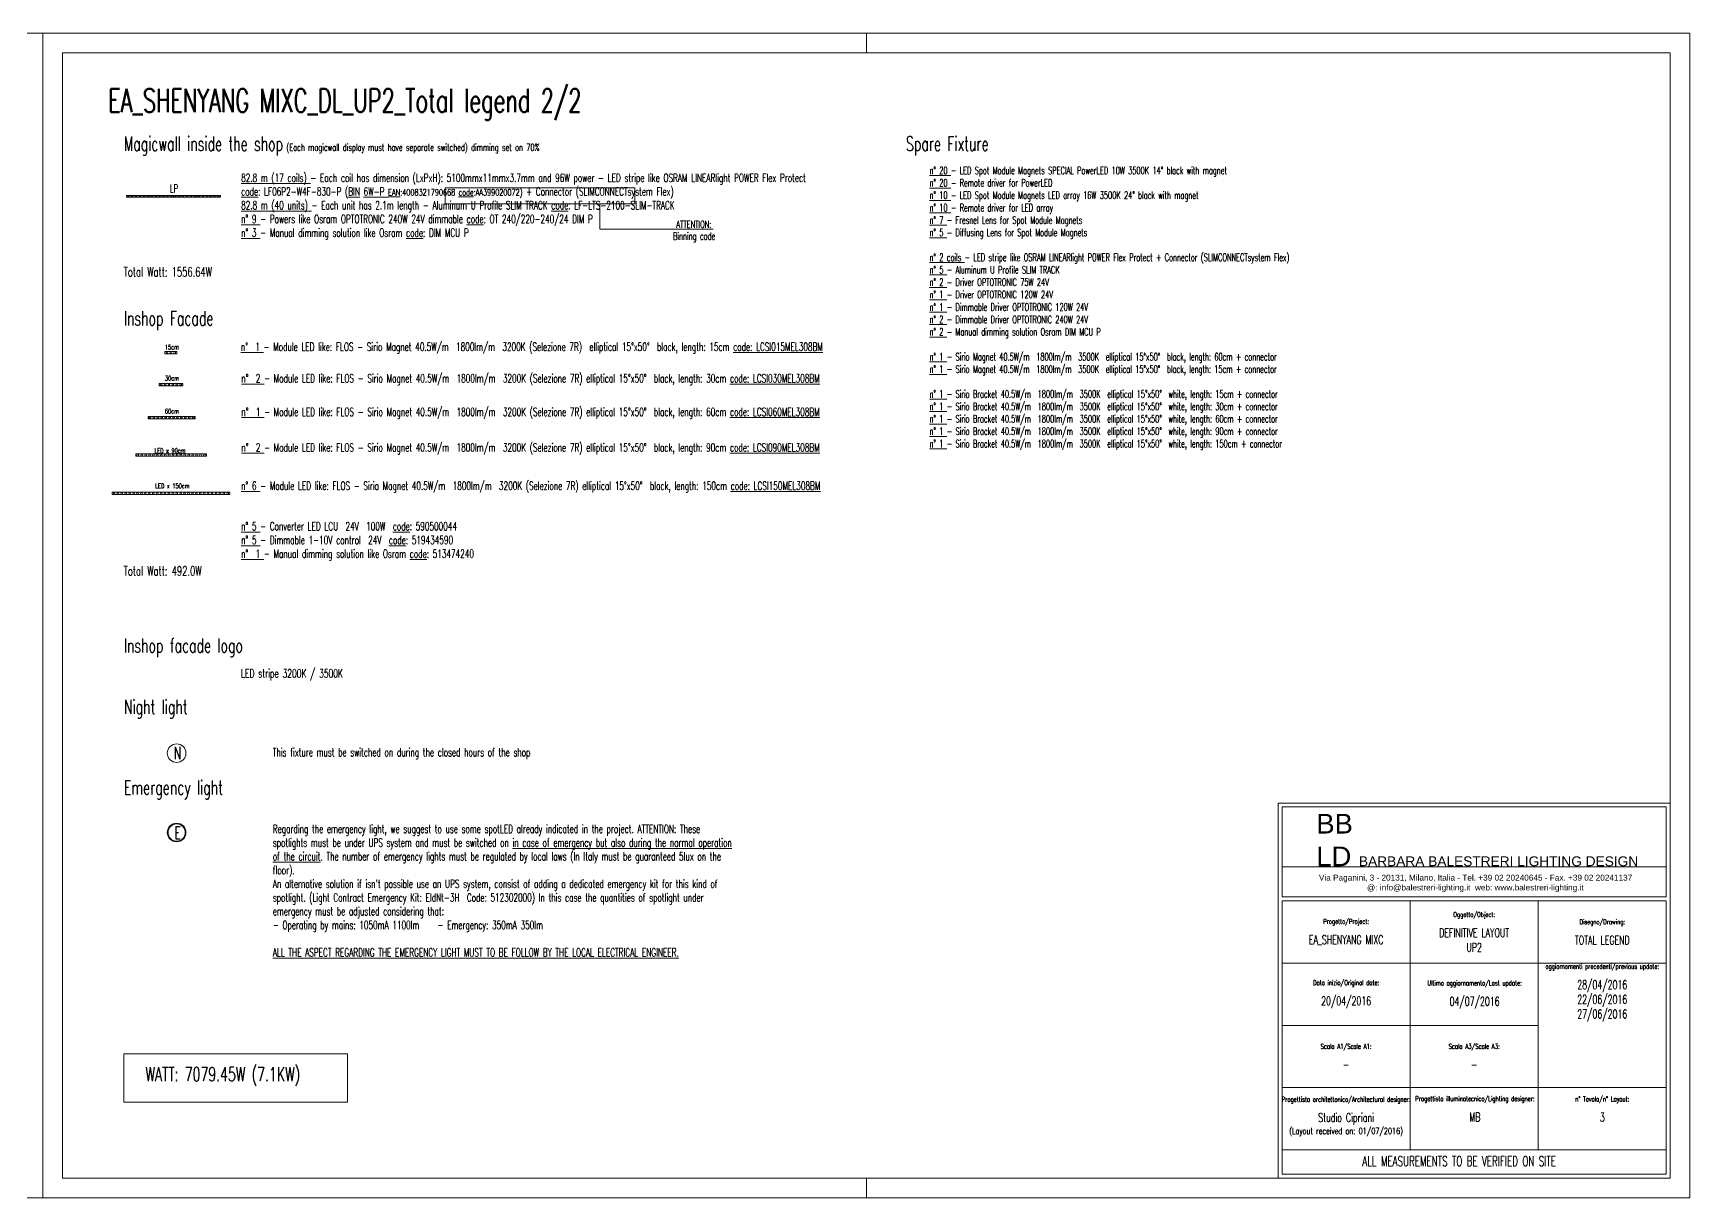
# Model space of a CAD drawing. Header units: millimetres. Extents: x 1734 to 22014, y 983 to 3953.
# Drawn here: x 8021 to 10134, y 983 to 2468 of the extents above; entities that cross this region are included whole.
import ezdxf

# ---------------------------------------------------------------- set-up
doc = ezdxf.new("R2010")
doc.units = ezdxf.units.MM
doc.linetypes.add('PUNTO2', pattern=[0.125, 0, -0.125])
doc.layers.add('LD_beam', color=240, linetype='Continuous')
doc.layers.add('LD_quote', color=242, linetype='Continuous')
doc.layers.add('LD_light', color=240, linetype='Continuous', lineweight=5)
doc.layers.add('LD_text', color=7, linetype='Continuous', lineweight=9)
doc.styles.add('SIMPLEX', font='SIMPLEX.SHX', dxfattribs={"width": 0.65})
doc.styles.get("Standard").update_dxf_attribs({"font": 'Arial.ttf'})

# ---------------------------------------------------------------- blocks, each defined once
blk = doc.blocks.new('a3')
at = {"layer": 'LD_text'}
for p, q in [((0, 0), (0, -25)), ((0, -1485), (0, -1460))]:
    blk.add_line(p, q, dxfattribs=at)
for points in [[(-1050, 0), (1050, 0), (1050, -1485), (-1050, -1485)], [(-1025, -25), (1025, -25), (1025, -1460), (-1025, -1460)]]:
    blk.add_lwpolyline(points, close=True, dxfattribs=at)
blk = doc.blocks.new('modulo di protect')
at = {"layer": 'LD_light'}
h = blk.add_hatch(color=256, dxfattribs=at)
h.dxf.hatch_style = 1
h.paths.add_polyline_path([(-13.5, 0.15), (-14, 0.15), (-14, -0.15), (-13.5, -0.15)])
h = blk.add_hatch(color=256, dxfattribs=at)
h.dxf.hatch_style = 1
h.paths.add_polyline_path([(-11, 0.15), (-11.5, 0.15), (-11.5, -0.15), (-11, -0.15)])
h = blk.add_hatch(color=256, dxfattribs=at)
h.dxf.hatch_style = 1
h.paths.add_polyline_path([(-8.5, 0.15), (-9, 0.15), (-9, -0.15), (-8.5, -0.15)])
h = blk.add_hatch(color=256, dxfattribs=at)
h.dxf.hatch_style = 1
h.paths.add_polyline_path([(-6, 0.15), (-6.5, 0.15), (-6.5, -0.15), (-6, -0.15)])
h = blk.add_hatch(color=256, dxfattribs=at)
h.dxf.hatch_style = 1
h.paths.add_polyline_path([(-3.5, 0.15), (-4, 0.15), (-4, -0.15), (-3.5, -0.15)])
h = blk.add_hatch(color=256, dxfattribs=at)
h.dxf.hatch_style = 1
h.paths.add_polyline_path([(-1, 0.15), (-1.5, 0.15), (-1.5, -0.15), (-1, -0.15)])
for p, q in [((-15, 0.55), (0, 0.55)), ((-15, 0.55), (-15, -0.55)), ((-15, 0.4), (0, 0.4)), ((-15, -0.4), (0, -0.4))]:
    blk.add_line(p, q, dxfattribs=at)
for points in [[(-15, 0.55), (0, 0.55), (0, -0.55), (-15, -0.55)], [(-14, 0.15), (-13.5, 0.15), (-13.5, -0.15), (-14, -0.15)], [(-11.5, 0.15), (-11, 0.15), (-11, -0.15), (-11.5, -0.15)], [(-9, 0.15), (-8.5, 0.15), (-8.5, -0.15), (-9, -0.15)], [(-6.5, 0.15), (-6, 0.15), (-6, -0.15), (-6.5, -0.15)], [(-4, 0.15), (-3.5, 0.15), (-3.5, -0.15), (-4, -0.15)], [(-1.5, 0.15), (-1, 0.15), (-1, -0.15), (-1.5, -0.15)]]:
    blk.add_lwpolyline(points, close=True, dxfattribs=at)
blk = doc.blocks.new('*U98')
at = {"layer": 'LD_beam', "extrusion": (0, 7.84915e-09, 1), "xscale": 2, "yscale": 2, "zscale": 2}
blk.add_blockref('modulo di protect', (30, 0), dxfattribs=at)
blk = doc.blocks.new('*U99')
at = {"layer": 'LD_light', "color": 0, "linetype": 'ByBlock', "lineweight": -2}
for p in [(0, 0), (30, 0), (60, 0), (90, 0)]:
    blk.add_blockref('*U98', p, dxfattribs=at)
blk = doc.blocks.new('bin atention')
at = {"layer": 'LD_text', "color": 240}
for p, q in [((458.7, 36.5, 0), (458.7, 4, 0)), ((458.7, 4), (603.4, 4))]:
    blk.add_line(p, q, dxfattribs=at)
at = {"layer": 'LD_text', "color": 240, "elevation": 0}
blk.add_lwpolyline([(261.8, 57), (503.3, 57), (503.3, 36.5), (261.8, 36.5)], close=True, dxfattribs=at)
at = {"layer": 'LD_text', "color": 240, "insert": (489.3, 14.8), "char_height": 9, "width": 181.647, "attachment_point": 1, "style": 'SIMPLEX'}
blk.add_mtext('\\pi67.005,t68.22;{\\LATTENTION}:{\\C256; \\P\\pi62.966,t64.181;Binning code}', dxfattribs=at)
blk = doc.blocks.new('cartiglio')
at = {"layer": 'LD_text'}
for p, q in [((-2609.315, 6536.785), (-2619.115, 6536.785)), ((-2615.848, 6529.57), (-2615.848, 6535.921)), ((-2612.582, 6529.57), (-2612.582, 6535.921)), ((-2609.315, 6534.333), (-2619.115, 6534.333)), ((-2612.582, 6532.745), (-2619.115, 6532.745)), ((-2609.315, 6531.158), (-2619.115, 6531.158)), ((-2619.115, 6529.57), (-2609.315, 6529.57))]:
    blk.add_line(p, q, dxfattribs=at)
for points in [[(-2619.215, 6538.413), (-2609.215, 6538.413), (-2609.215, 6528.846), (-2619.215, 6528.846)], [(-2619.115, 6536.021), (-2609.315, 6536.021), (-2609.315, 6538.313), (-2619.115, 6538.313)], [(-2619.115, 6535.921), (-2609.315, 6535.921), (-2609.315, 6528.946), (-2619.115, 6528.946)]]:
    blk.add_lwpolyline(points, close=True, dxfattribs=at)
at = {"layer": 'LD_text', "attachment_point": 1}
for s, width, insert, char_height in [('{\\H2x;BB\\PLD}  BARBARA BALESTRERI LIGHTING DESIGN', 9.75664, (-2618.24, 6538.137), 0.25), ('\\pi0.94127;Via Paganini, 3 - 20131, Milano, Italia - Tel. +39 02 20240645 - Fax. +39 02 20241137\\P\\pi2.166;@: info@balestreri-lighting.it  web: www.balestreri-lighting.it', 9.8, (-2619.115, 6536.586), 0.15)]:
    blk.add_mtext_dynamic_manual_height_columns(s, width=width, gutter_width=1, heights=[0], dxfattribs=dict(at, insert=insert, char_height=char_height))
at = {"layer": 'LD_text', "insert": (-2619.115, 6529.406), "char_height": 0.25, "width": 9.8, "attachment_point": 1, "style": 'SIMPLEX'}
blk.add_mtext('\\pi2.0485;ALL MEASUREMENTS TO BE VERIFIED ON SITE', dxfattribs=at)
blk = doc.blocks.new('infocartigliobase')
at = {"layer": 'LD_text', "char_height": 6.226, "width": 163.333, "attachment_point": 5, "style": 'SIMPLEX'}
for s, insert in [('{\\C7;Progetto/Project:\\P\\P\\H1.8x;EA_SHENYANG MIXC}', (86.7, -164.3)), ('{\\C7;Oggetto/Object:\\P\\P\\H1.8x;DEFINITIVE LAYOUT\\PUP2}', (250, -164.3)), ('\\A1;{\\C7;aggiornamenti precedenti/previous update:\\P\\P\\H1.8x;28/04/2016\\P22/06/2016\\P27/06/2016}', (413.3, -241.7)), ('{\\C7;Data inizio/Original date:\\P\\P\\H1.8x;20/04/2016}', (86.7, -243.7)), ('{\\C7;Ultimo aggiornamento/Last update:\\P\\P\\H1.8x;04/07/2016}', (250.5, -244.2)), ('{\\C7;Progettista architettonico/Architectural designer:\\P\\P\\H1.8x;Studio Cipriani\\P\\H0.71383x;(Layout received on: 01/07/2016)}', (86.7, -399.6)), ('{\\C7;Progettista illuminotecnico/Lighting designer:\\P\\P\\H1.8x;MB}', (250.9, -389.8))]:
    blk.add_mtext(s, dxfattribs=dict(at, insert=insert))
blk = doc.blocks.new('cartiglioconinfobase')
at = {"layer": 'LD_light', "xscale": 50, "yscale": 50, "zscale": 50}
blk.add_blockref('cartiglio', (130460.7, -326442.3), dxfattribs=at)
at = {"layer": 'LD_quote'}
blk.add_blockref('infocartigliobase', (-500, 478.3), dxfattribs=at)
blk = doc.blocks.new('*U48')
at = {"layer": 'LD_light'}
blk.add_circle((0, 0), 1.1, dxfattribs=at)
blk = doc.blocks.new('*U49')
at = {"layer": 'LD_light', "color": 0, "linetype": 'ByBlock', "lineweight": -2}
for p in [(0, 0), (5, 0), (10, 0)]:
    blk.add_blockref('*U48', p, dxfattribs=at)
blk = doc.blocks.new('sirio15')
at = {"layer": 'LD_light'}
for p, q in [((7.5, 1.5), (0, 1.5)), ((0, 1.5), (0, -1.5)), ((15, 1.5), (7.5, 1.5)), ((15, 1.5), (15, -1.5)), ((0, -1.5), (7.5, -1.5)), ((7.5, -1.5), (15, -1.5))]:
    blk.add_line(p, q, dxfattribs=at)
blk.add_blockref('*U49', (2.5, 0), dxfattribs=at)
at = {"layer": 'LD_light', "insert": (-0.3, 9.9), "char_height": 6, "attachment_point": 1, "style": 'SIMPLEX'}
blk.add_mtext_dynamic_manual_height_columns('15cm', width=17.325, gutter_width=125, heights=[0], dxfattribs=at)
blk = doc.blocks.new('*U45')
at = {"layer": 'LD_light'}
blk.add_circle((0, 0), 1.1, dxfattribs=at)
blk = doc.blocks.new('*U46')
at = {"layer": 'LD_light', "color": 0, "linetype": 'ByBlock', "lineweight": -2}
for p in [(0, 0), (5, 0), (10, 0), (15, 0), (20, 0), (25, 0), (30, 0), (35, 0), (40, 0), (45, 0), (50, 0), (55, 0), (60, 0), (65, 0), (70, 0), (75, 0), (80, 0), (85, 0), (90, 0), (95, 0), (100, 0), (105, 0), (110, 0), (115, 0), (120, 0), (125, 0), (130, 0), (135, 0), (140, 0), (145, 0)]:
    blk.add_blockref('*U45', p, dxfattribs=at)
blk = doc.blocks.new('sirio150')
at = {"layer": 'LD_light'}
for p, q in [((150, 1.5), (0, 1.5)), ((0, 1.5), (0, -1.5)), ((150, -1.5), (150, 1.5)), ((0, -1.5), (150, -1.5))]:
    blk.add_line(p, q, dxfattribs=at)
blk.add_blockref('*U46', (2.5, 0), dxfattribs=at)
at = {"layer": 'LD_light', "insert": (55.1, 12.5), "char_height": 6, "attachment_point": 1, "style": 'SIMPLEX'}
blk.add_mtext_dynamic_manual_height_columns('LED x 150cm', width=42.105, gutter_width=125, heights=[0], dxfattribs=at)
blk = doc.blocks.new('e')
at = {"layer": 'LD_light', "color": 150}
for radius in [8.4, 7.78]:
    blk.add_circle((0, 0), radius, dxfattribs=at)
at = {"layer": 'LD_light', "color": 150, "style": 'SIMPLEX', "width": 0.65}
blk.add_text('E', height=11, dxfattribs=at).set_placement((-2, -5.7))
blk = doc.blocks.new('n')
at = {"layer": 'LD_light'}
blk.add_circle((0, 0), 8.4, dxfattribs=at)
at = {"layer": 'LD_light', "style": 'SIMPLEX', "width": 0.65}
blk.add_text('N', height=11, dxfattribs=at).set_placement((-2.5, -5.4))
blk = doc.blocks.new('A$C77921C01')
at = {"layer": 'LD_light'}
for p, q in [((90, 3), (0, 3)), ((0, 3), (0, 0)), ((0, 0), (90, 0)), ((90, 0), (90, 3))]:
    blk.add_line(p, q, dxfattribs=at)
for centre in [(2.5, 1.5), (7.5, 1.5), (12.5, 1.5), (17.5, 1.5), (22.5, 1.5), (27.5, 1.5), (32.5, 1.5), (37.5, 1.5), (42.5, 1.5), (47.5, 1.5), (52.5, 1.5), (57.5, 1.5), (62.5, 1.5), (67.5, 1.5), (72.5, 1.5), (77.5, 1.5), (82.5, 1.5), (87.5, 1.5)]:
    blk.add_circle(centre, 1.1, dxfattribs=at)
at = {"layer": 'LD_light', "insert": (23.7, 10.2), "char_height": 6, "attachment_point": 1, "style": 'SIMPLEX'}
blk.add_mtext_dynamic_manual_height_columns('LED x 90cm', width=42.105, gutter_width=125, heights=[0], dxfattribs=at)
blk = doc.blocks.new('*U17')
at = {"layer": 'LD_light'}
blk.add_circle((0, 0), 1.1, dxfattribs=at)
blk = doc.blocks.new('*U18')
at = {"layer": 'LD_light', "color": 0, "linetype": 'ByBlock', "lineweight": -2}
for p in [(0, 0), (5, 0), (10, 0)]:
    blk.add_blockref('*U17', p, dxfattribs=at)
blk = doc.blocks.new('*U19')
at = {"layer": 'LD_light'}
blk.add_circle((0, 0), 1.1, dxfattribs=at)
blk = doc.blocks.new('*U20')
at = {"layer": 'LD_light', "color": 0, "linetype": 'ByBlock', "lineweight": -2}
for p in [(0, 0), (5, 0), (10, 0)]:
    blk.add_blockref('*U19', p, dxfattribs=at)
blk = doc.blocks.new('sirio30')
at = {"layer": 'LD_light'}
for p, q in [((15, 1.5), (0, 1.5)), ((0, 1.5), (0, -1.5)), ((30, 1.5), (15, 1.5)), ((30, 1.5), (30, -1.5)), ((0, -1.5), (15, -1.5)), ((15, -1.5), (30, -1.5))]:
    blk.add_line(p, q, dxfattribs=at)
for name, p in [('*U20', (2.5, 0)), ('*U18', (17.5, 0))]:
    blk.add_blockref(name, p, dxfattribs=at)
at = {"layer": 'LD_light', "insert": (7.2, 11.2), "char_height": 6, "attachment_point": 1, "style": 'SIMPLEX'}
blk.add_mtext_dynamic_manual_height_columns('30cm', width=17.325, gutter_width=125, heights=[0], dxfattribs=at)
blk = doc.blocks.new('*U70')
at = {"layer": 'LD_light'}
blk.add_circle((0, 0), 1.1, dxfattribs=at)
blk = doc.blocks.new('*U71')
at = {"layer": 'LD_light', "color": 0, "linetype": 'ByBlock', "lineweight": -2}
for p in [(0, 0), (5, 0), (10, 0)]:
    blk.add_blockref('*U70', p, dxfattribs=at)
blk = doc.blocks.new('*U72')
at = {"layer": 'LD_light'}
blk.add_circle((0, 0), 1.1, dxfattribs=at)
blk = doc.blocks.new('*U73')
at = {"layer": 'LD_light', "color": 0, "linetype": 'ByBlock', "lineweight": -2}
for p in [(0, 0), (5, 0), (10, 0)]:
    blk.add_blockref('*U72', p, dxfattribs=at)
blk = doc.blocks.new('*U74')
at = {"layer": 'LD_light'}
blk.add_circle((0, 0), 1.1, dxfattribs=at)
blk = doc.blocks.new('*U75')
at = {"layer": 'LD_light', "color": 0, "linetype": 'ByBlock', "lineweight": -2}
for p in [(0, 0), (5, 0), (10, 0)]:
    blk.add_blockref('*U74', p, dxfattribs=at)
blk = doc.blocks.new('*U76')
at = {"layer": 'LD_light'}
blk.add_circle((0, 0), 1.1, dxfattribs=at)
blk = doc.blocks.new('*U77')
at = {"layer": 'LD_light', "color": 0, "linetype": 'ByBlock', "lineweight": -2}
for p in [(0, 0), (5, 0), (10, 0)]:
    blk.add_blockref('*U76', p, dxfattribs=at)
blk = doc.blocks.new('sirio60')
at = {"layer": 'LD_light'}
for p, q in [((60, 3), (0, 3)), ((0, 3), (0, 0)), ((0, 0), (60, 0)), ((60, 3), (60, 0))]:
    blk.add_line(p, q, dxfattribs=at)
for name, p in [('*U77', (2.5, 1.5)), ('*U75', (17.5, 1.5)), ('*U73', (32.5, 1.5)), ('*U71', (47.5, 1.5))]:
    blk.add_blockref(name, p, dxfattribs=at)
at = {"layer": 'LD_light', "insert": (21.4, 12.7), "char_height": 6, "attachment_point": 1, "style": 'SIMPLEX'}
blk.add_mtext_dynamic_manual_height_columns('60cm', width=17.325, gutter_width=125, heights=[0], dxfattribs=at)

msp = doc.modelspace()

# ---------------------------------------------------------------- linework, layer by layer
at = {"layer": 'LD_text'}
msp.add_lwpolyline([(8136.809, 1166.507), (8421.913, 1166.507), (8421.913, 1104.572), (8136.809, 1104.572)], close=True, dxfattribs=at)

# ---------------------------------------------------------------- block references
at = {"layer": 'LD_light', "extrusion": (2.3235e-09, -7.84915e-09, 1)}
msp.add_blockref('*U99', (8140.099, 2259.465, 0), dxfattribs=at)
at = {"layer": 'LD_light'}
for name, p in [('sirio15', (8189.35, 2060.453, 0)), ('sirio30', (8181.974, 2019.405)), ('sirio60', (8167.76, 1975.917)), ('A$C77921C01', (8152.164, 1928.102, 0)), ('sirio150', (8121.85, 1880.805, 0))]:
    msp.add_blockref(name, p, dxfattribs=at)
at = {"layer": 'LD_light', "linetype": 'PUNTO2', "xscale": 1.41428571367105, "yscale": 1.41428571367105, "zscale": 1.41428571367105}
for name, p in [('n', (8204.222, 1549.681, 0)), ('e', (8204.222, 1448.451, 0))]:
    msp.add_blockref(name, p, dxfattribs=at)
at = {"layer": 'LD_text'}
for name, p in [('a3', (6983.729, 2467.667)), ('a3', (9083.729, 2467.667)), ('bin atention', (8285.007, 2213.533, 0)), ('cartiglioconinfobase', (10108.729, 1007.667))]:
    msp.add_blockref(name, p, dxfattribs=at)

# ---------------------------------------------------------------- texts
at = {"layer": 'LD_light', "linetype": 'Continuous', "lineweight": 0, "insert": (8195.514, 2274.669, 0), "char_height": 10, "attachment_point": 1, "style": 'SIMPLEX'}
msp.add_mtext_dynamic_manual_height_columns('LP', width=0.2, gutter_width=1, heights=[0], dxfattribs=at)
at = {"layer": 'LD_text', "style": 'SIMPLEX'}
for s, insert, char_height, width, attachment_point in [('\\pt540;{\\C7;EA_SHENYANG MIXC_DL_UP2_Total legend 2/2}', (8116.993, 2356.739), 30, 1295.71327, 7), ('Magicwall inside the shop{\\H0.5x; (Each magicwall display must have separate switched) dimming set on 70%}', (8136.809, 2335.725, 0), 18, 829.37361, 1), ('Spare Fixture', (9134.239, 2335.725, 0), 18, 962.34548, 1), ('\\pt256.5;{\\Ln° 20} - LED Spot Module Magnets SPECIAL PowerLED 10W 3500K 14° black with magnet\\P{\\Ln° 20} - Remote driver for PowerLED\\P{\\Ln° 10} - LED Spot Module Magnets LED array 16W 3500K 24° black with magnet\\P{\\Ln° 10} - Remote driver for LED array\\P{\\Ln° 7} - Fresnel Lens for Spot Module Magnets\\P{\\Ln° 5} - Diffusing Lens for Spot Module Magnets\\P\\ptz;\\P\\pt1.2825;{\\Ln° 2 coils} - LED stripe like OSRAM LINEARlight POWER Flex Protect + Connector (SLIMCONNECTsystem Flex)\\P{\\Ln° 5} - Aluminum U Profile SLIM TRACK\\P{\\Ln° 2} - Driver OPTOTRONIC 75W 24V\\P{\\Ln° 1} - Driver OPTOTRONIC 120W 24V\\P{\\Ln° 1} - Dimmable Driver OPTOTRONIC 120W 24V\\P{\\Ln° 2} - Dimmable Driver OPTOTRONIC 240W 24V\\P\\pt256.5;{\\Ln° 2} - Manual dimming solution Osram DIM MCU P\\P\\P\\ptz;{\\Ln° 1} - Sirio Magnet 40.5W/m  1800lm/m  3500K  elliptical 15°x50°  black, length: 60cm + connector\\P{\\Ln° 1} - Sirio Magnet 40.5W/m  1800lm/m  3500K  elliptical 15°x50°  black, length: 15cm + connector\\P\\P{\\Ln° 1} - Sirio Bracket 40.5W/m  1800lm/m  3500K  elliptical 15°x50°  white, length: 15cm + connector\\P{\\Ln° 1} - Sirio Bracket 40.5W/m  1800lm/m  3500K  elliptical 15°x50°  white, length: 30cm + connector\\P{\\Ln° 1} - Sirio Bracket 40.5W/m  1800lm/m  3500K  elliptical 15°x50°  white, length: 60cm + connector\\P{\\Ln° 1} - Sirio Bracket 40.5W/m  1800lm/m  3500K  elliptical 15°x50°  white, length: 90cm + connector\\P{\\Ln° 1} - Sirio Bracket 40.5W/m  1800lm/m  3500K  elliptical 15°x50°  white, length: 150cm + connector', (9164.24, 2297.417, 0), 9.5, 668.1417, 1), ('\\pt1.62;Total Watt: 1556.64W ', (8136.681, 2169.361, 0), 12, 1005, 1), ('Inshop Facade', (8136.809, 2113.077, 0), 18, 829.37361, 1), ('{\\Ln°  1} - Module LED like: FLOS - Sirio Magnet 40.5W/m  1800lm/m  {\\C7;3200K (Selezione 7R)}  elliptical 15°x50°  black, length: 15cm {\\Lcode: LCSI015MEL308BM}', (8286.135, 2073.053, 0), 10.5, 730.17841, 1), ('{\\Ln°  2} - Module LED like: FLOS - Sirio Magnet 40.5W/m  1800lm/m  {\\C7;3200K (Selezione 7R)} elliptical 15°x50°  black, length: 30cm {\\Lcode: LCSI030MEL308BM}', (8286.764, 2032.818, 0), 10.5, 730.17841, 1), ('{\\Ln°  1} - Module LED like: FLOS - Sirio Magnet 40.5W/m  1800lm/m  {\\C7;3200K (Selezione 7R)} elliptical 15°x50°  black, length: 60cm {\\Lcode: LCSI060MEL308BM}', (8286.764, 1990.002, 0), 10.5, 730.17841, 1), ('{\\Ln°  2} - Module LED like: FLOS - Sirio Magnet 40.5W/m  1800lm/m  {\\C7;3200K (Selezione 7R)} elliptical 15°x50°  black, length: 90cm {\\Lcode: LCSI090MEL308BM}', (8286.764, 1944.643, 0), 10.5, 730.17841, 1), ('{\\Ln° 6} - Module LED like: FLOS - Sirio Magnet 40.5W/m  1800lm/m  {\\C7;3200K (Selezione 7R)} elliptical 15°x50°  black, length: 150cm {\\Lcode: LCSI150MEL308BM}', (8286.449, 1895.846, 0), 10.5, 730.17841, 1), ('{\\Ln° 5} - Converter LED LCU  24V  100W  {\\Lcode}: 590500044{\\L\\P\\pt283.5;n° 5} - Dimmable 1-10V control  24V  {\\Lcode}: 519434590\\P{\\Ln°  1} - Manual dimming solution like Osram {\\Lcode}: 513474240', (8286.449, 1844.196, 0), 10.5, 833.98419, 1), ('\\pt1.62;Total Watt: 492.0W ', (8136.681, 1787.974, 0), 12, 1005, 1), ('Inshop facade logo', (8136.809, 1696.014, 0), 18, 829.37361, 1), ('\\pt291.6;LED stripe 3200K / 3500K', (8286.322, 1656.771, 0), 10.8, 747.06978, 1), ('Night light ', (8136.809, 1617.808, 0), 18, 1172.97125, 1), ('\\pt325.5;This fixture must be switched on during the closed hours of the shop', (8326.816, 1556.05, 0), 10.5, 1056.57012, 1), ('Emergency light ', (8136.809, 1514.783, 0), 18, 1172.97125, 1), ("\\A1;Regarding the emergency light, we suggest to use some spotLED already indicated in the project. ATTENTION: These spotlights must be under UPS system and must be switched on {\\Lin case of emergency but also during the normal operation of the circuit}. The number of emergency lights must be regulated by local laws (In Italy must be guaranteed 5lux on the floor).\\PAn alternative solution if isn't possible use an UPS system, consist of adding a dedicated emergency kit for this kind of spotlight. (Light Contract Emergency Kit: EldNt-3H  Code: 512302000) In this case the quantities of spotlight under emergency must be adjusted considering that:^I\\P- Operating by mains: 1050mA 1100lm^I- Emergency: 350mA 350lm\\P\\P{\\LALL THE ASPECT REGARDING THE EMERGENCY LIGHT MUST TO BE FOLLOW BY THE LOCAL ELECTRICAL ENGINEER.}", (8326.816, 1458.344, 0), 10.5, 639.5827, 1), ('{\\C7;Disegno/Drawing:\\P\\P\\H1.8x;TOTAL LEGEND}', (10022.063, 1321.723), 6.22618, 163.33333, 5), ('{\\C7;Scala A1/Scale A1:\\P\\P\\H1.8x;-}', (9695.396, 1162.944), 6.22618, 163.33333, 5), ('{\\C7;Scala A3/Scale A3:\\P\\P\\H1.8x;-}', (9858.729, 1162.944), 6.22618, 163.33333, 5), ('WATT: 7079.45W (7.1KW)\\P^I^I', (8164.421, 1149.473), 18, 962.34548, 1), ('{\\C7;n° Tavola/n° Layout:\\P\\P\\H1.8x;3}', (10022.063, 1095.824), 6.22618, 163.33333, 5)]:
    msp.add_mtext(s, dxfattribs=dict(at, insert=insert, char_height=char_height, width=width, attachment_point=attachment_point))
at = {"layer": 'LD_text', "color": 1, "insert": (8286.449, 2288.485, 0), "char_height": 10.5, "width": 727.50324, "attachment_point": 1, "style": 'SIMPLEX'}
msp.add_mtext('{\\L\\C256;82.8 m (17 coils)\\l - Each coil has dimension (LxPxH): 5100mmx11mmx3.7mm and 96W power - LED stripe like OSRAM LINEARlight POWER Flex Protect \\Lcode\\l: LF06P2-W4F-830-P (\\LBIN 6W-P\\l \\H0.8x;\\LEAN\\l:4008321790668 \\Lcode\\l:AA399020072)\\H1.25x; + Connector (SLIMCONNECTsystem Flex)\\P\\pt1.4175;\\L82.8 m (40 units)\\l - Each unit has 2.1m length - Aluminum U Profile SLIM TRACK \\Lcode\\l: LF-LTS-2100-SLIM-TRACK\\P\\Ln° 9\\l - Powers like Osram OPTOTRONIC 240W 24V dimmable \\Lcode\\l: OT 240/220-240/24 DIM P\\P\\pt283.5;\\Ln° 3\\l - Manual dimming solution like Osram \\Lcode\\l: DIM MCU P}', dxfattribs=at)

doc.saveas('drawing.dxf')
